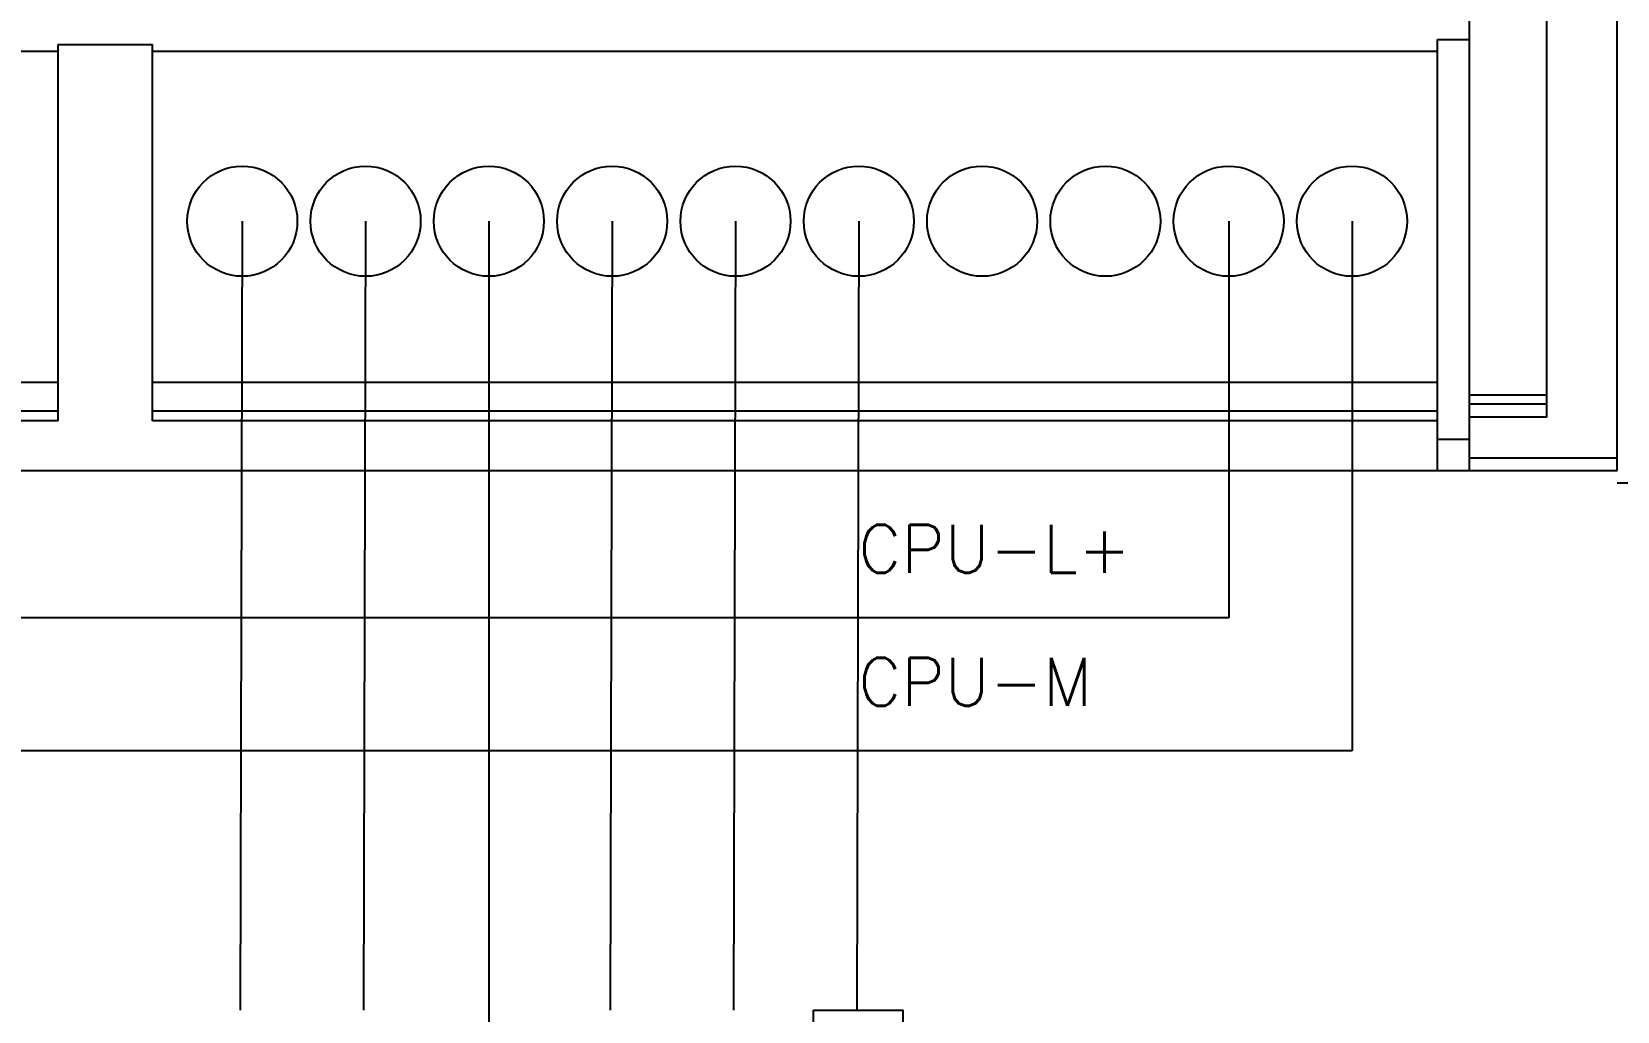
# Model space of a CAD drawing. Header units: inches. Extents: x 9000 to 22395, y 8106 to 17135.
# Drawn here: x 10188.8 to 10300.8, y 8257.7 to 8326.9 of the extents above; entities that cross this region are included whole.
import ezdxf

# ---------------------------------------------------------------- set-up
doc = ezdxf.new("R2010")
doc.units = ezdxf.units.IN
doc.header["$MEASUREMENT"] = 0
for name, color, linetype in [('20000_FRONT_O', 7, 'Continuous'), ('PLC', 7, 'Continuous'), ('中间继电器', 7, 'Continuous')]:
    doc.layers.add(name, color=color, linetype=linetype)
doc.styles.get("Standard").update_dxf_attribs({"font": 'txt', "bigfont": 'gbcbig.shx'})

# ---------------------------------------------------------------- blocks, each defined once
blk = doc.blocks.new('A$C21A67833')
at = {"layer": '20000_FRONT_O', "linetype": 'Continuous'}
for p, q in [((110, 0), (110, 100)), ((107.764, 1.7), (107.764, 39.05)), ((105.3, 24.025), (105.3, 0)), ((104.285, 13.7), (105.3, 13.7)), ((104.285, 0), (104.285, 13.7)), ((60.44, 13.322), (26.488, 13.322)), ((60.44, 13.32), (26.488, 13.32)), ((60.44, 13.55), (63.44, 13.55)), ((60.44, 1.585), (60.44, 13.55)), ((63.44, 1.585), (63.44, 13.55)), ((104.285, 13.322), (63.44, 13.322)), ((104.285, 13.32), (63.44, 13.32)), ((60.44, 2.8), (26.438, 2.8)), ((104.285, 2.8), (63.44, 2.8)), ((107.764, 2.399), (105.3, 2.399)), ((107.764, 2.118), (105.3, 2.118)), ((60.44, 1.585), (26.432, 1.585)), ((60.44, 1.891), (26.433, 1.891)), ((104.285, 1.891), (63.44, 1.891)), ((104.285, 1.585), (63.44, 1.585)), ((107.764, 1.7), (105.3, 1.7)), ((104.285, 1), (105.3, 1)), ((105.299, 0), (25, 0)), ((110, 0.4), (105.3, 0.4)), ((110, 0), (105.3, 0))]:
    blk.add_line(p, q, dxfattribs=at)
for centre in [(66.29, 7.928), (70.21, 7.928), (74.13, 7.928), (78.05, 7.928), (81.97, 7.928), (85.89, 7.928), (89.81, 7.928), (93.73, 7.928), (97.65, 7.928), (101.57, 7.928)]:
    blk.add_circle(centre, 1.75, dxfattribs=at)

msp = doc.modelspace()

# ---------------------------------------------------------------- linework, layer by layer
for p, q in [((10203.7, 8313.5), (10203.56, 8257.79)), ((10212.41, 8313.5), (10212.27, 8257.79)), ((10221.12, 8313.5), (10221.12, 8223.03)), ((10229.83, 8313.5), (10229.69, 8257.79)), ((10238.54, 8313.5), (10238.4, 8257.79)), ((10247.25, 8313.5), (10247.11, 8257.79)), ((10273.38, 8313.5), (10273.38, 8285.49)), ((10282.09, 8313.5), (10282.09, 8276.11)), ((10247.22, 8285.49), (10033.42, 8285.49)), ((10273.38, 8285.49), (10247.22, 8285.49)), ((10247.22, 8276.11), (10020.52, 8276.11)), ((10282.09, 8276.11), (10247.22, 8276.11))]:
    msp.add_line(p, q)
at = {"layer": '20000_FRONT_O', "linetype": 'Continuous'}
msp.add_line((10316.03, 8294.99), (10300.82, 8294.99), dxfattribs=at)
at = {"layer": '中间继电器', "color": 0}
msp.add_lwpolyline([(10244.06, 8257.79), (10250.36, 8257.79), (10250.36, 8240.31), (10244.06, 8240.31)], close=True, dxfattribs=at)

# ---------------------------------------------------------------- block references
at = {"xscale": 2.2218, "yscale": 2.2218, "zscale": 2.2218}
msp.add_blockref('A$C21A67833', (10056.42, 8295.88), dxfattribs=at)

# ---------------------------------------------------------------- texts
at = {"layer": 'PLC', "char_height": 3.381, "attachment_point": 1}
for s, insert in [('CPU-L+', (10247.22, 8292.06)), ('CPU-M', (10247.22, 8282.67))]:
    msp.add_mtext_dynamic_manual_height_columns(s, width=15.7654, gutter_width=1, heights=[12.04], dxfattribs=dict(at, insert=insert))

doc.saveas('drawing.dxf')
